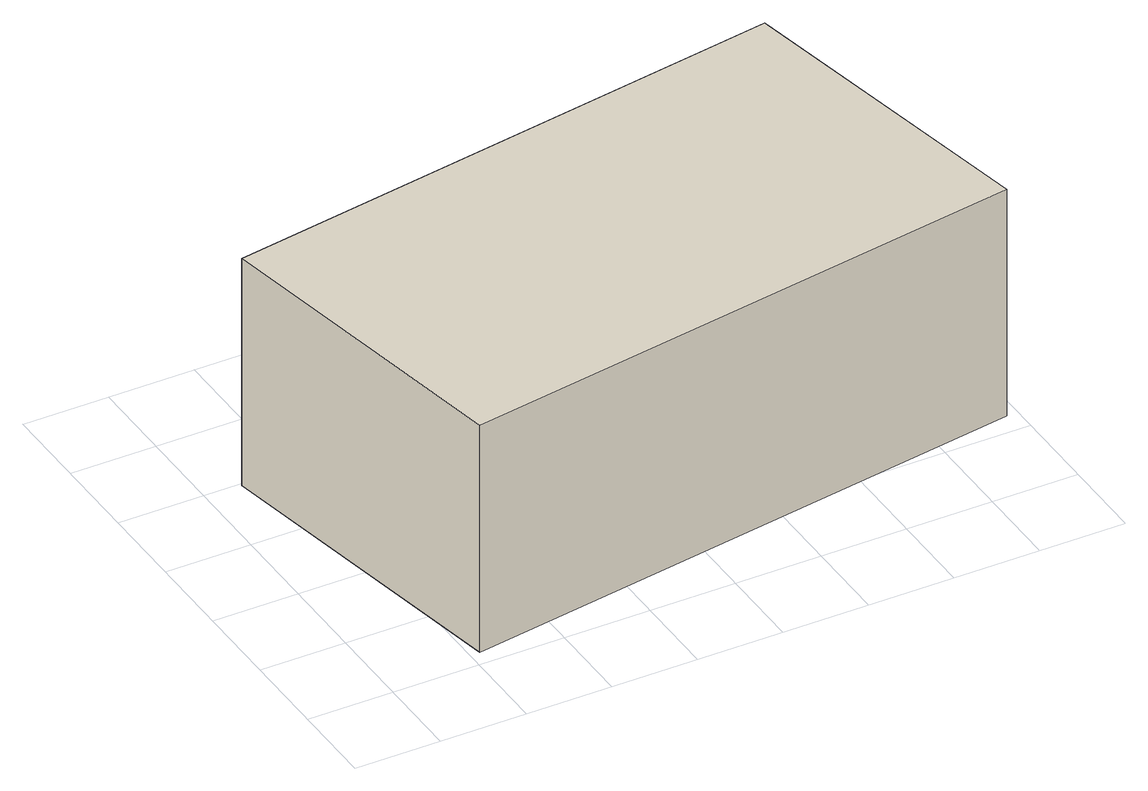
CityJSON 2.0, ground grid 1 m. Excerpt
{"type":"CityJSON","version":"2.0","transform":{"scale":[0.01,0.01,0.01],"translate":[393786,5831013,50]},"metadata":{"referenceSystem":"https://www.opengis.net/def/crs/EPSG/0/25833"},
"CityObjects":{
"building1":{"type":"Building","attributes":{"Gemeindeschluessel":"11000003","BezugspunktDach":"2200","function":"31001_1010","measuredHeight":2.83,"storeysAboveGround":1},"address":[{"country":"Germany","locality":"Berlin","thoroughfareNumber":"37A","thoroughfareName":"Schönerlinder Straße"}],"geometry":[{"type":"Solid","lod":"1","boundaries":[[[[0,1,2,3]],[[4,5,6,7]],[[4,7,3,2]],[[5,4,2,1]],[[6,5,1,0]],[[7,6,0,3]]]]}]}
},
"vertices":[
[112,19,347],[787,126,347],[714,505,347],[43,397,347],[714,505,64],[787,126,64],[112,19,64],[43,397,64]
]}
